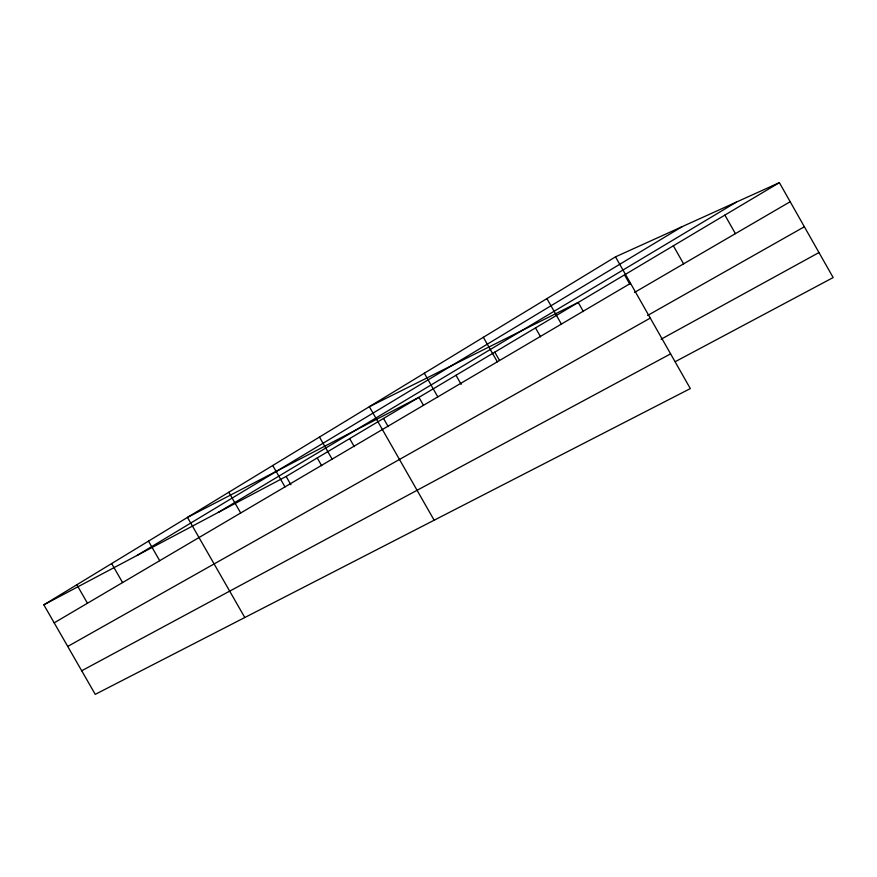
<?xml version="1.0" encoding="UTF-8"?>
<svg xmlns="http://www.w3.org/2000/svg" width="877" height="877" viewBox="0 0 877 877"><rect width="100%" height="100%" fill="white"/><g stroke="black" fill="none" stroke-linecap="round" stroke-linejoin="round"><path stroke-width="1.32" d="M615.49 256.851L690.32 388.577L95.253 694.365L43.85 604.834L615.49 256.851L779.368 182.635L833.15 277.57L675.356 361.609M136.856 555.558L682.054 226.704M218.241 512.431L736.472 202.061M43.85 604.834L286.143 476.452L779.368 182.635M54.188 622.845L630.541 283.348M634.509 292.447L790.188 201.721M647.599 315.479L804.373 226.759M67.737 646.448L650.274 318.088M661.083 339.213L818.975 252.554M81.704 670.773L670.598 353.87M148.487 541.131L159.691 560.688M111.675 563.549L122.572 582.558M76.847 584.751L87.459 603.244M383.534 418.439L388.204 426.628M434.148 520.214L369.349 406.687L578.217 302.466L583.413 311.587M349.66 438.621L354.231 446.623M319.48 437.042L332.109 459.131M317.233 457.937L321.706 465.775M286.143 476.452L290.89 484.762M272.736 465.501L284.97 486.899M228.809 492.238L240.682 512.99M244.793 617.518L187.47 517.408L418.932 397.347L423.372 405.119M546.897 298.608L561.379 324.084M535.496 327.91L540.561 336.812M494.792 352.159L499.441 360.304M483.348 337.283L497.325 361.817M455.985 375.279L461.17 384.367M424.325 373.218L437.809 396.875M724.884 215.095L735.408 233.644M673.35 245.79L683.589 263.845M624.534 274.874L629.85 284.247"/></g></svg>
